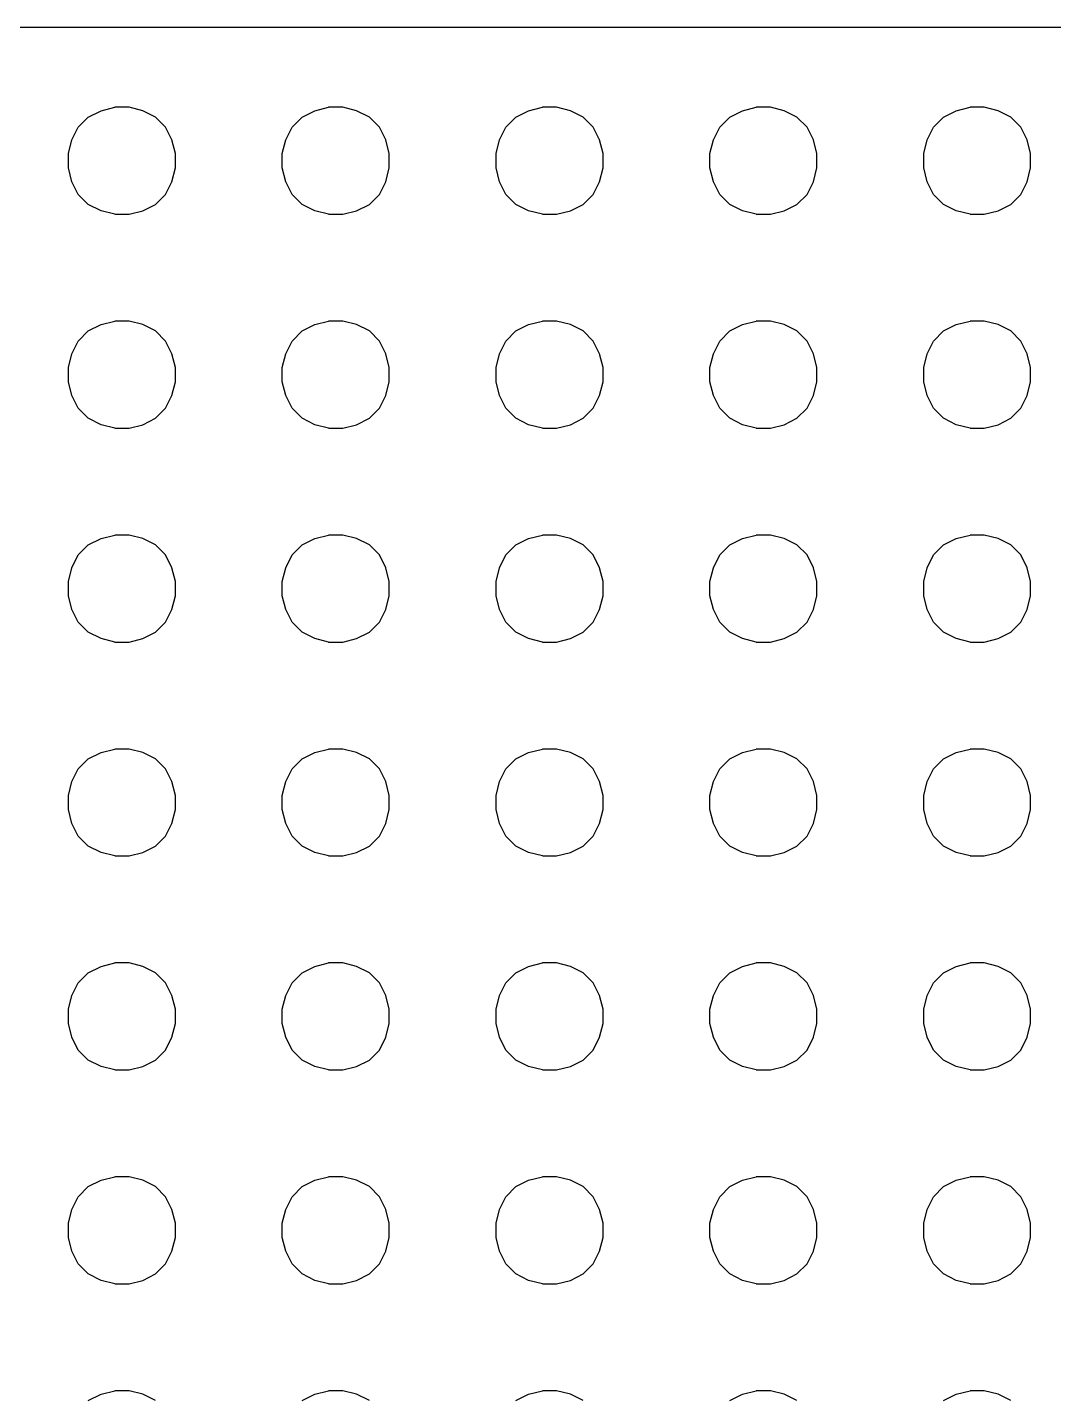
# Model space of a CAD drawing. Header units: inches. Extents: x -1316 to 22433, y -200 to 8737.
# Drawn here: x 152.714 to 154.152, y 598.274 to 600.198 of the extents above; entities that cross this region are included whole.
import ezdxf

# ---------------------------------------------------------------- set-up
doc = ezdxf.new("R2010")
doc.units = ezdxf.units.IN
doc.header["$LTSCALE"] = 10
doc.header["$MEASUREMENT"] = 0
doc.layers.get('0').update_dxf_attribs({"linetype": 'CONTINUOUS'})
for name, color, linetype in [('HATCH', 5, 'CONTINUOUS'), ('S-HDWR', 104, 'CONTINUOUS'), ('S-ROOF', 2, 'CONTINUOUS'), ('WALL', 7, 'CONTINUOUS')]:
    doc.layers.add(name, color=color, linetype=linetype)

# ---------------------------------------------------------------- blocks, each defined once
blk = doc.blocks.new('*X345')
at = {"color": 0}
for p, q in [((312.41, 25.4322), (312.4293, 25.437)), ((312.4492, 25.437), (312.4293, 25.437)), ((312.4685, 25.4322), (312.4492, 25.437)), ((312.7097, 25.4322), (312.729, 25.437)), ((312.7489, 25.437), (312.729, 25.437)), ((312.7683, 25.4322), (312.7489, 25.437)), ((313.0094, 25.4322), (313.0288, 25.437)), ((313.0487, 25.437), (313.0288, 25.437)), ((313.068, 25.4322), (313.0487, 25.437)), ((313.3092, 25.4322), (313.3285, 25.437)), ((313.3484, 25.437), (313.3285, 25.437)), ((313.3677, 25.4322), (313.3484, 25.437)), ((313.6089, 25.4322), (313.6282, 25.437)), ((313.6482, 25.437), (313.6282, 25.437)), ((313.6675, 25.4322), (313.6482, 25.437)), ((312.378, 25.4092), (312.3921, 25.4233)), ((312.3921, 25.4233), (312.41, 25.4322)), ((312.4863, 25.4233), (312.4685, 25.4322)), ((312.5004, 25.4092), (312.4863, 25.4233)), ((312.6778, 25.4092), (312.6919, 25.4233)), ((312.6919, 25.4233), (312.7097, 25.4322)), ((312.7861, 25.4233), (312.7683, 25.4322)), ((312.8002, 25.4092), (312.7861, 25.4233)), ((312.9775, 25.4092), (312.9916, 25.4233)), ((312.9916, 25.4233), (313.0094, 25.4322)), ((313.0858, 25.4233), (313.068, 25.4322)), ((313.0999, 25.4092), (313.0858, 25.4233)), ((313.2773, 25.4092), (313.2914, 25.4233)), ((313.2914, 25.4233), (313.3092, 25.4322)), ((313.3856, 25.4233), (313.3677, 25.4322)), ((313.3997, 25.4092), (313.3856, 25.4233)), ((313.577, 25.4092), (313.5911, 25.4233)), ((313.5911, 25.4233), (313.6089, 25.4322)), ((313.6853, 25.4233), (313.6675, 25.4322)), ((313.6994, 25.4092), (313.6853, 25.4233)), ((312.3691, 25.3914), (312.378, 25.4092)), ((312.5093, 25.3914), (312.5004, 25.4092)), ((312.6689, 25.3914), (312.6778, 25.4092)), ((312.8091, 25.3914), (312.8002, 25.4092)), ((312.9686, 25.3914), (312.9775, 25.4092)), ((313.1088, 25.3914), (313.0999, 25.4092)), ((313.2684, 25.3914), (313.2773, 25.4092)), ((313.4086, 25.3914), (313.3997, 25.4092)), ((313.5681, 25.3914), (313.577, 25.4092)), ((313.7083, 25.3914), (313.6994, 25.4092)), ((312.3643, 25.3721), (312.3691, 25.3914)), ((312.5142, 25.3721), (312.5093, 25.3914)), ((312.664, 25.3721), (312.6689, 25.3914)), ((312.8139, 25.3721), (312.8091, 25.3914)), ((312.9638, 25.3721), (312.9686, 25.3914)), ((313.1137, 25.3721), (313.1088, 25.3914)), ((313.2635, 25.3721), (313.2684, 25.3914)), ((313.4134, 25.3721), (313.4086, 25.3914)), ((313.5633, 25.3721), (313.5681, 25.3914)), ((313.7131, 25.3721), (313.7083, 25.3914)), ((312.3643, 25.3521), (312.3643, 25.3721)), ((312.5142, 25.3521), (312.5142, 25.3721)), ((312.664, 25.3521), (312.664, 25.3721)), ((312.8139, 25.3521), (312.8139, 25.3721)), ((312.9638, 25.3521), (312.9638, 25.3721)), ((313.1137, 25.3521), (313.1137, 25.3721)), ((313.2635, 25.3521), (313.2635, 25.3721)), ((313.4134, 25.3521), (313.4134, 25.3721)), ((313.5633, 25.3521), (313.5633, 25.3721)), ((313.7131, 25.3521), (313.7131, 25.3721)), ((312.3691, 25.3328), (312.3643, 25.3521)), ((312.5093, 25.3328), (312.5142, 25.3521)), ((312.6689, 25.3328), (312.664, 25.3521)), ((312.8091, 25.3328), (312.8139, 25.3521)), ((312.9686, 25.3328), (312.9638, 25.3521)), ((313.1088, 25.3328), (313.1137, 25.3521)), ((313.2684, 25.3328), (313.2635, 25.3521)), ((313.4086, 25.3328), (313.4134, 25.3521)), ((313.5681, 25.3328), (313.5633, 25.3521)), ((313.7083, 25.3328), (313.7131, 25.3521)), ((312.378, 25.315), (312.3691, 25.3328)), ((312.5004, 25.315), (312.5093, 25.3328)), ((312.6778, 25.315), (312.6689, 25.3328)), ((312.8002, 25.315), (312.8091, 25.3328)), ((312.9775, 25.315), (312.9686, 25.3328)), ((313.0999, 25.315), (313.1088, 25.3328)), ((313.2773, 25.315), (313.2684, 25.3328)), ((313.3997, 25.315), (313.4086, 25.3328)), ((313.577, 25.315), (313.5681, 25.3328)), ((313.6994, 25.315), (313.7083, 25.3328)), ((312.3921, 25.3009), (312.378, 25.315)), ((312.4863, 25.3009), (312.5004, 25.315)), ((312.6919, 25.3009), (312.6778, 25.315)), ((312.7861, 25.3009), (312.8002, 25.315)), ((312.9916, 25.3009), (312.9775, 25.315)), ((313.0858, 25.3009), (313.0999, 25.315)), ((313.2914, 25.3009), (313.2773, 25.315)), ((313.3856, 25.3009), (313.3997, 25.315)), ((313.5911, 25.3009), (313.577, 25.315)), ((313.6853, 25.3009), (313.6994, 25.315)), ((312.41, 25.292), (312.3921, 25.3009)), ((312.4293, 25.2872), (312.41, 25.292)), ((312.4293, 25.2872), (312.4492, 25.2872)), ((312.4492, 25.2872), (312.4685, 25.292)), ((312.4685, 25.292), (312.4863, 25.3009)), ((312.7097, 25.292), (312.6919, 25.3009)), ((312.729, 25.2872), (312.7097, 25.292)), ((312.729, 25.2872), (312.7489, 25.2872)), ((312.7489, 25.2872), (312.7683, 25.292)), ((312.7683, 25.292), (312.7861, 25.3009)), ((313.0094, 25.292), (312.9916, 25.3009)), ((313.0288, 25.2872), (313.0094, 25.292)), ((313.0288, 25.2872), (313.0487, 25.2872)), ((313.0487, 25.2872), (313.068, 25.292)), ((313.068, 25.292), (313.0858, 25.3009)), ((313.3092, 25.292), (313.2914, 25.3009)), ((313.3285, 25.2872), (313.3092, 25.292)), ((313.3285, 25.2872), (313.3484, 25.2872)), ((313.3484, 25.2872), (313.3677, 25.292)), ((313.3677, 25.292), (313.3856, 25.3009)), ((313.6089, 25.292), (313.5911, 25.3009)), ((313.6282, 25.2872), (313.6089, 25.292)), ((313.6282, 25.2872), (313.6482, 25.2872)), ((313.6482, 25.2872), (313.6675, 25.292)), ((313.6675, 25.292), (313.6853, 25.3009)), ((312.3921, 25.1236), (312.41, 25.1325)), ((312.41, 25.1325), (312.4293, 25.1373)), ((312.4492, 25.1373), (312.4293, 25.1373)), ((312.4685, 25.1325), (312.4492, 25.1373)), ((312.4863, 25.1236), (312.4685, 25.1325)), ((312.6919, 25.1236), (312.7097, 25.1325)), ((312.7097, 25.1325), (312.729, 25.1373)), ((312.7489, 25.1373), (312.729, 25.1373)), ((312.7683, 25.1325), (312.7489, 25.1373)), ((312.7861, 25.1236), (312.7683, 25.1325)), ((312.9916, 25.1236), (313.0094, 25.1325)), ((313.0094, 25.1325), (313.0288, 25.1373)), ((313.0487, 25.1373), (313.0288, 25.1373)), ((313.068, 25.1325), (313.0487, 25.1373)), ((313.0858, 25.1236), (313.068, 25.1325)), ((313.2914, 25.1236), (313.3092, 25.1325)), ((313.3092, 25.1325), (313.3285, 25.1373)), ((313.3484, 25.1373), (313.3285, 25.1373)), ((313.3677, 25.1325), (313.3484, 25.1373)), ((313.3856, 25.1236), (313.3677, 25.1325)), ((313.5911, 25.1236), (313.6089, 25.1325)), ((313.6089, 25.1325), (313.6282, 25.1373)), ((313.6482, 25.1373), (313.6282, 25.1373)), ((313.6675, 25.1325), (313.6482, 25.1373)), ((313.6853, 25.1236), (313.6675, 25.1325)), ((312.3691, 25.0917), (312.378, 25.1095)), ((312.378, 25.1095), (312.3921, 25.1236)), ((312.5004, 25.1095), (312.4863, 25.1236)), ((312.5093, 25.0917), (312.5004, 25.1095)), ((312.6689, 25.0917), (312.6778, 25.1095)), ((312.6778, 25.1095), (312.6919, 25.1236)), ((312.8002, 25.1095), (312.7861, 25.1236)), ((312.8091, 25.0917), (312.8002, 25.1095)), ((312.9686, 25.0917), (312.9775, 25.1095)), ((312.9775, 25.1095), (312.9916, 25.1236)), ((313.0999, 25.1095), (313.0858, 25.1236)), ((313.1088, 25.0917), (313.0999, 25.1095)), ((313.2684, 25.0917), (313.2773, 25.1095)), ((313.2773, 25.1095), (313.2914, 25.1236)), ((313.3997, 25.1095), (313.3856, 25.1236)), ((313.4086, 25.0917), (313.3997, 25.1095)), ((313.5681, 25.0917), (313.577, 25.1095)), ((313.577, 25.1095), (313.5911, 25.1236)), ((313.6994, 25.1095), (313.6853, 25.1236)), ((313.7083, 25.0917), (313.6994, 25.1095)), ((312.3643, 25.0723), (312.3691, 25.0917)), ((312.5142, 25.0723), (312.5093, 25.0917)), ((312.664, 25.0723), (312.6689, 25.0917)), ((312.8139, 25.0723), (312.8091, 25.0917)), ((312.9638, 25.0723), (312.9686, 25.0917)), ((313.1137, 25.0723), (313.1088, 25.0917)), ((313.2635, 25.0723), (313.2684, 25.0917)), ((313.4134, 25.0723), (313.4086, 25.0917)), ((313.5633, 25.0723), (313.5681, 25.0917)), ((313.7131, 25.0723), (313.7083, 25.0917)), ((312.3643, 25.0524), (312.3643, 25.0723)), ((312.5142, 25.0524), (312.5142, 25.0723)), ((312.664, 25.0524), (312.664, 25.0723)), ((312.8139, 25.0524), (312.8139, 25.0723)), ((312.9638, 25.0524), (312.9638, 25.0723)), ((313.1137, 25.0524), (313.1137, 25.0723)), ((313.2635, 25.0524), (313.2635, 25.0723)), ((313.4134, 25.0524), (313.4134, 25.0723)), ((313.5633, 25.0524), (313.5633, 25.0723)), ((313.7131, 25.0524), (313.7131, 25.0723)), ((312.3691, 25.0331), (312.3643, 25.0524)), ((312.5093, 25.0331), (312.5142, 25.0524)), ((312.6689, 25.0331), (312.664, 25.0524)), ((312.8091, 25.0331), (312.8139, 25.0524)), ((312.9686, 25.0331), (312.9638, 25.0524)), ((313.1088, 25.0331), (313.1137, 25.0524)), ((313.2684, 25.0331), (313.2635, 25.0524)), ((313.4086, 25.0331), (313.4134, 25.0524)), ((313.5681, 25.0331), (313.5633, 25.0524)), ((313.7083, 25.0331), (313.7131, 25.0524)), ((312.378, 25.0153), (312.3691, 25.0331)), ((312.5004, 25.0153), (312.5093, 25.0331)), ((312.6778, 25.0153), (312.6689, 25.0331)), ((312.8002, 25.0153), (312.8091, 25.0331)), ((312.9775, 25.0153), (312.9686, 25.0331)), ((313.0999, 25.0153), (313.1088, 25.0331)), ((313.2773, 25.0153), (313.2684, 25.0331)), ((313.3997, 25.0153), (313.4086, 25.0331)), ((313.577, 25.0153), (313.5681, 25.0331)), ((313.6994, 25.0153), (313.7083, 25.0331)), ((312.3921, 25.0012), (312.378, 25.0153)), ((312.4863, 25.0012), (312.5004, 25.0153)), ((312.6919, 25.0012), (312.6778, 25.0153)), ((312.7861, 25.0012), (312.8002, 25.0153)), ((312.9916, 25.0012), (312.9775, 25.0153)), ((313.0858, 25.0012), (313.0999, 25.0153)), ((313.2914, 25.0012), (313.2773, 25.0153)), ((313.3856, 25.0012), (313.3997, 25.0153)), ((313.5911, 25.0012), (313.577, 25.0153)), ((313.6853, 25.0012), (313.6994, 25.0153)), ((312.41, 24.9923), (312.3921, 25.0012)), ((312.4685, 24.9923), (312.4863, 25.0012)), ((312.7097, 24.9923), (312.6919, 25.0012)), ((312.7683, 24.9923), (312.7861, 25.0012)), ((313.0094, 24.9923), (312.9916, 25.0012)), ((313.068, 24.9923), (313.0858, 25.0012)), ((313.3092, 24.9923), (313.2914, 25.0012)), ((313.3677, 24.9923), (313.3856, 25.0012)), ((313.6089, 24.9923), (313.5911, 25.0012)), ((313.6675, 24.9923), (313.6853, 25.0012)), ((312.4293, 24.9874), (312.41, 24.9923)), ((312.4293, 24.9874), (312.4492, 24.9874)), ((312.4492, 24.9874), (312.4685, 24.9923)), ((312.729, 24.9874), (312.7097, 24.9923)), ((312.729, 24.9874), (312.7489, 24.9874)), ((312.7489, 24.9874), (312.7683, 24.9923)), ((313.0288, 24.9874), (313.0094, 24.9923)), ((313.0288, 24.9874), (313.0487, 24.9874)), ((313.0487, 24.9874), (313.068, 24.9923)), ((313.3285, 24.9874), (313.3092, 24.9923)), ((313.3285, 24.9874), (313.3484, 24.9874)), ((313.3484, 24.9874), (313.3677, 24.9923)), ((313.6282, 24.9874), (313.6089, 24.9923)), ((313.6282, 24.9874), (313.6482, 24.9874)), ((313.6482, 24.9874), (313.6675, 24.9923)), ((312.378, 24.8097), (312.3921, 24.8238)), ((312.3921, 24.8238), (312.41, 24.8327)), ((312.41, 24.8327), (312.4293, 24.8376)), ((312.4492, 24.8376), (312.4293, 24.8376)), ((312.4685, 24.8327), (312.4492, 24.8376)), ((312.4863, 24.8238), (312.4685, 24.8327)), ((312.5004, 24.8097), (312.4863, 24.8238)), ((312.6778, 24.8097), (312.6919, 24.8238)), ((312.6919, 24.8238), (312.7097, 24.8327)), ((312.7097, 24.8327), (312.729, 24.8376)), ((312.7489, 24.8376), (312.729, 24.8376)), ((312.7683, 24.8327), (312.7489, 24.8376)), ((312.7861, 24.8238), (312.7683, 24.8327)), ((312.8002, 24.8097), (312.7861, 24.8238)), ((312.9775, 24.8097), (312.9916, 24.8238)), ((312.9916, 24.8238), (313.0094, 24.8327)), ((313.0094, 24.8327), (313.0288, 24.8376)), ((313.0487, 24.8376), (313.0288, 24.8376)), ((313.068, 24.8327), (313.0487, 24.8376)), ((313.0858, 24.8238), (313.068, 24.8327)), ((313.0999, 24.8097), (313.0858, 24.8238)), ((313.2773, 24.8097), (313.2914, 24.8238)), ((313.2914, 24.8238), (313.3092, 24.8327)), ((313.3092, 24.8327), (313.3285, 24.8376)), ((313.3484, 24.8376), (313.3285, 24.8376)), ((313.3677, 24.8327), (313.3484, 24.8376)), ((313.3856, 24.8238), (313.3677, 24.8327)), ((313.3997, 24.8097), (313.3856, 24.8238)), ((313.577, 24.8097), (313.5911, 24.8238)), ((313.5911, 24.8238), (313.6089, 24.8327)), ((313.6089, 24.8327), (313.6282, 24.8376)), ((313.6482, 24.8376), (313.6282, 24.8376)), ((313.6675, 24.8327), (313.6482, 24.8376)), ((313.6853, 24.8238), (313.6675, 24.8327)), ((313.6994, 24.8097), (313.6853, 24.8238)), ((312.3691, 24.7919), (312.378, 24.8097)), ((312.5093, 24.7919), (312.5004, 24.8097)), ((312.6689, 24.7919), (312.6778, 24.8097)), ((312.8091, 24.7919), (312.8002, 24.8097)), ((312.9686, 24.7919), (312.9775, 24.8097)), ((313.1088, 24.7919), (313.0999, 24.8097)), ((313.2684, 24.7919), (313.2773, 24.8097)), ((313.4086, 24.7919), (313.3997, 24.8097)), ((313.5681, 24.7919), (313.577, 24.8097)), ((313.7083, 24.7919), (313.6994, 24.8097)), ((312.3643, 24.7726), (312.3691, 24.7919)), ((312.5142, 24.7726), (312.5093, 24.7919)), ((312.664, 24.7726), (312.6689, 24.7919)), ((312.8139, 24.7726), (312.8091, 24.7919)), ((312.9638, 24.7726), (312.9686, 24.7919)), ((313.1137, 24.7726), (313.1088, 24.7919)), ((313.2635, 24.7726), (313.2684, 24.7919)), ((313.4134, 24.7726), (313.4086, 24.7919)), ((313.5633, 24.7726), (313.5681, 24.7919)), ((313.7131, 24.7726), (313.7083, 24.7919)), ((312.3643, 24.7527), (312.3643, 24.7726)), ((312.5142, 24.7527), (312.5142, 24.7726)), ((312.664, 24.7527), (312.664, 24.7726)), ((312.8139, 24.7527), (312.8139, 24.7726)), ((312.9638, 24.7527), (312.9638, 24.7726)), ((313.1137, 24.7527), (313.1137, 24.7726)), ((313.2635, 24.7527), (313.2635, 24.7726)), ((313.4134, 24.7527), (313.4134, 24.7726)), ((313.5633, 24.7527), (313.5633, 24.7726)), ((313.7131, 24.7527), (313.7131, 24.7726)), ((312.3691, 24.7333), (312.3643, 24.7527)), ((312.5093, 24.7333), (312.5142, 24.7527)), ((312.6689, 24.7333), (312.664, 24.7527)), ((312.8091, 24.7333), (312.8139, 24.7527)), ((312.9686, 24.7333), (312.9638, 24.7527)), ((313.1088, 24.7333), (313.1137, 24.7527)), ((313.2684, 24.7333), (313.2635, 24.7527)), ((313.4086, 24.7333), (313.4134, 24.7527)), ((313.5681, 24.7333), (313.5633, 24.7527)), ((313.7083, 24.7333), (313.7131, 24.7527)), ((312.378, 24.7155), (312.3691, 24.7333)), ((312.5004, 24.7155), (312.5093, 24.7333)), ((312.6778, 24.7155), (312.6689, 24.7333)), ((312.8002, 24.7155), (312.8091, 24.7333)), ((312.9775, 24.7155), (312.9686, 24.7333)), ((313.0999, 24.7155), (313.1088, 24.7333)), ((313.2773, 24.7155), (313.2684, 24.7333)), ((313.3997, 24.7155), (313.4086, 24.7333)), ((313.577, 24.7155), (313.5681, 24.7333)), ((313.6994, 24.7155), (313.7083, 24.7333)), ((312.3921, 24.7014), (312.378, 24.7155)), ((312.4863, 24.7014), (312.5004, 24.7155)), ((312.6919, 24.7014), (312.6778, 24.7155)), ((312.7861, 24.7014), (312.8002, 24.7155)), ((312.9916, 24.7014), (312.9775, 24.7155)), ((313.0858, 24.7014), (313.0999, 24.7155)), ((313.2914, 24.7014), (313.2773, 24.7155)), ((313.3856, 24.7014), (313.3997, 24.7155)), ((313.5911, 24.7014), (313.577, 24.7155)), ((313.6853, 24.7014), (313.6994, 24.7155)), ((312.41, 24.6925), (312.3921, 24.7014)), ((312.4293, 24.6877), (312.41, 24.6925)), ((312.4293, 24.6877), (312.4492, 24.6877)), ((312.4492, 24.6877), (312.4685, 24.6925)), ((312.4685, 24.6925), (312.4863, 24.7014)), ((312.7097, 24.6925), (312.6919, 24.7014)), ((312.729, 24.6877), (312.7097, 24.6925)), ((312.729, 24.6877), (312.7489, 24.6877)), ((312.7489, 24.6877), (312.7683, 24.6925)), ((312.7683, 24.6925), (312.7861, 24.7014)), ((313.0094, 24.6925), (312.9916, 24.7014)), ((313.0288, 24.6877), (313.0094, 24.6925)), ((313.0288, 24.6877), (313.0487, 24.6877)), ((313.0487, 24.6877), (313.068, 24.6925)), ((313.068, 24.6925), (313.0858, 24.7014)), ((313.3092, 24.6925), (313.2914, 24.7014)), ((313.3285, 24.6877), (313.3092, 24.6925)), ((313.3285, 24.6877), (313.3484, 24.6877)), ((313.3484, 24.6877), (313.3677, 24.6925)), ((313.3677, 24.6925), (313.3856, 24.7014)), ((313.6089, 24.6925), (313.5911, 24.7014)), ((313.6282, 24.6877), (313.6089, 24.6925)), ((313.6282, 24.6877), (313.6482, 24.6877)), ((313.6482, 24.6877), (313.6675, 24.6925)), ((313.6675, 24.6925), (313.6853, 24.7014)), ((312.3921, 24.5241), (312.41, 24.533)), ((312.41, 24.533), (312.4293, 24.5378)), ((312.4492, 24.5378), (312.4293, 24.5378)), ((312.4685, 24.533), (312.4492, 24.5378)), ((312.4863, 24.5241), (312.4685, 24.533)), ((312.6919, 24.5241), (312.7097, 24.533)), ((312.7097, 24.533), (312.729, 24.5378)), ((312.7489, 24.5378), (312.729, 24.5378)), ((312.7683, 24.533), (312.7489, 24.5378)), ((312.7861, 24.5241), (312.7683, 24.533)), ((312.9916, 24.5241), (313.0094, 24.533)), ((313.0094, 24.533), (313.0288, 24.5378)), ((313.0487, 24.5378), (313.0288, 24.5378)), ((313.068, 24.533), (313.0487, 24.5378)), ((313.0858, 24.5241), (313.068, 24.533)), ((313.2914, 24.5241), (313.3092, 24.533)), ((313.3092, 24.533), (313.3285, 24.5378)), ((313.3484, 24.5378), (313.3285, 24.5378)), ((313.3677, 24.533), (313.3484, 24.5378)), ((313.3856, 24.5241), (313.3677, 24.533)), ((313.5911, 24.5241), (313.6089, 24.533)), ((313.6089, 24.533), (313.6282, 24.5378)), ((313.6482, 24.5378), (313.6282, 24.5378)), ((313.6675, 24.533), (313.6482, 24.5378)), ((313.6853, 24.5241), (313.6675, 24.533)), ((312.378, 24.51), (312.3921, 24.5241)), ((312.5004, 24.51), (312.4863, 24.5241)), ((312.6778, 24.51), (312.6919, 24.5241)), ((312.8002, 24.51), (312.7861, 24.5241)), ((312.9775, 24.51), (312.9916, 24.5241)), ((313.0999, 24.51), (313.0858, 24.5241)), ((313.2773, 24.51), (313.2914, 24.5241)), ((313.3997, 24.51), (313.3856, 24.5241)), ((313.577, 24.51), (313.5911, 24.5241)), ((313.6994, 24.51), (313.6853, 24.5241)), ((312.3691, 24.4922), (312.378, 24.51)), ((312.5093, 24.4922), (312.5004, 24.51)), ((312.6689, 24.4922), (312.6778, 24.51)), ((312.8091, 24.4922), (312.8002, 24.51)), ((312.9686, 24.4922), (312.9775, 24.51)), ((313.1088, 24.4922), (313.0999, 24.51)), ((313.2684, 24.4922), (313.2773, 24.51)), ((313.4086, 24.4922), (313.3997, 24.51)), ((313.5681, 24.4922), (313.577, 24.51)), ((313.7083, 24.4922), (313.6994, 24.51)), ((312.3643, 24.4729), (312.3691, 24.4922)), ((312.5142, 24.4729), (312.5093, 24.4922)), ((312.664, 24.4729), (312.6689, 24.4922)), ((312.8139, 24.4729), (312.8091, 24.4922)), ((312.9638, 24.4729), (312.9686, 24.4922)), ((313.1137, 24.4729), (313.1088, 24.4922)), ((313.2635, 24.4729), (313.2684, 24.4922)), ((313.4134, 24.4729), (313.4086, 24.4922)), ((313.5633, 24.4729), (313.5681, 24.4922)), ((313.7131, 24.4729), (313.7083, 24.4922)), ((312.3643, 24.4529), (312.3643, 24.4729)), ((312.5142, 24.4529), (312.5142, 24.4729)), ((312.664, 24.4529), (312.664, 24.4729)), ((312.8139, 24.4529), (312.8139, 24.4729)), ((312.9638, 24.4529), (312.9638, 24.4729)), ((313.1137, 24.4529), (313.1137, 24.4729)), ((313.2635, 24.4529), (313.2635, 24.4729)), ((313.4134, 24.4529), (313.4134, 24.4729)), ((313.5633, 24.4529), (313.5633, 24.4729)), ((313.7131, 24.4529), (313.7131, 24.4729)), ((312.3691, 24.4336), (312.3643, 24.4529)), ((312.5093, 24.4336), (312.5142, 24.4529)), ((312.6689, 24.4336), (312.664, 24.4529)), ((312.8091, 24.4336), (312.8139, 24.4529)), ((312.9686, 24.4336), (312.9638, 24.4529)), ((313.1088, 24.4336), (313.1137, 24.4529)), ((313.2684, 24.4336), (313.2635, 24.4529)), ((313.4086, 24.4336), (313.4134, 24.4529)), ((313.5681, 24.4336), (313.5633, 24.4529)), ((313.7083, 24.4336), (313.7131, 24.4529)), ((312.378, 24.4158), (312.3691, 24.4336)), ((312.5004, 24.4158), (312.5093, 24.4336)), ((312.6778, 24.4158), (312.6689, 24.4336)), ((312.8002, 24.4158), (312.8091, 24.4336)), ((312.9775, 24.4158), (312.9686, 24.4336)), ((313.0999, 24.4158), (313.1088, 24.4336)), ((313.2773, 24.4158), (313.2684, 24.4336)), ((313.3997, 24.4158), (313.4086, 24.4336)), ((313.577, 24.4158), (313.5681, 24.4336)), ((313.6994, 24.4158), (313.7083, 24.4336)), ((312.3921, 24.4017), (312.378, 24.4158)), ((312.41, 24.3928), (312.3921, 24.4017)), ((312.4685, 24.3928), (312.4863, 24.4017)), ((312.4863, 24.4017), (312.5004, 24.4158)), ((312.6919, 24.4017), (312.6778, 24.4158)), ((312.7097, 24.3928), (312.6919, 24.4017)), ((312.7683, 24.3928), (312.7861, 24.4017)), ((312.7861, 24.4017), (312.8002, 24.4158)), ((312.9916, 24.4017), (312.9775, 24.4158)), ((313.0094, 24.3928), (312.9916, 24.4017)), ((313.068, 24.3928), (313.0858, 24.4017)), ((313.0858, 24.4017), (313.0999, 24.4158)), ((313.2914, 24.4017), (313.2773, 24.4158)), ((313.3092, 24.3928), (313.2914, 24.4017)), ((313.3677, 24.3928), (313.3856, 24.4017)), ((313.3856, 24.4017), (313.3997, 24.4158)), ((313.5911, 24.4017), (313.577, 24.4158)), ((313.6089, 24.3928), (313.5911, 24.4017)), ((313.6675, 24.3928), (313.6853, 24.4017)), ((313.6853, 24.4017), (313.6994, 24.4158)), ((312.4293, 24.388), (312.41, 24.3928)), ((312.4293, 24.388), (312.4492, 24.388)), ((312.4492, 24.388), (312.4685, 24.3928)), ((312.729, 24.388), (312.7097, 24.3928)), ((312.729, 24.388), (312.7489, 24.388)), ((312.7489, 24.388), (312.7683, 24.3928)), ((313.0288, 24.388), (313.0094, 24.3928)), ((313.0288, 24.388), (313.0487, 24.388)), ((313.0487, 24.388), (313.068, 24.3928)), ((313.3285, 24.388), (313.3092, 24.3928)), ((313.3285, 24.388), (313.3484, 24.388)), ((313.3484, 24.388), (313.3677, 24.3928)), ((313.6282, 24.388), (313.6089, 24.3928)), ((313.6282, 24.388), (313.6482, 24.388)), ((313.6482, 24.388), (313.6675, 24.3928)), ((312.378, 24.2103), (312.3921, 24.2243)), ((312.3921, 24.2243), (312.41, 24.2333)), ((312.41, 24.2333), (312.4293, 24.2381)), ((312.4492, 24.2381), (312.4293, 24.2381)), ((312.4685, 24.2333), (312.4492, 24.2381)), ((312.4863, 24.2243), (312.4685, 24.2333)), ((312.5004, 24.2103), (312.4863, 24.2243)), ((312.6778, 24.2103), (312.6919, 24.2243)), ((312.6919, 24.2243), (312.7097, 24.2333)), ((312.7097, 24.2333), (312.729, 24.2381)), ((312.7489, 24.2381), (312.729, 24.2381)), ((312.7683, 24.2333), (312.7489, 24.2381)), ((312.7861, 24.2243), (312.7683, 24.2333)), ((312.8002, 24.2103), (312.7861, 24.2243)), ((312.9775, 24.2103), (312.9916, 24.2243)), ((312.9916, 24.2243), (313.0094, 24.2333)), ((313.0094, 24.2333), (313.0288, 24.2381)), ((313.0487, 24.2381), (313.0288, 24.2381)), ((313.068, 24.2333), (313.0487, 24.2381)), ((313.0858, 24.2243), (313.068, 24.2333)), ((313.0999, 24.2103), (313.0858, 24.2243)), ((313.2773, 24.2103), (313.2914, 24.2243)), ((313.2914, 24.2243), (313.3092, 24.2333)), ((313.3092, 24.2333), (313.3285, 24.2381)), ((313.3484, 24.2381), (313.3285, 24.2381)), ((313.3677, 24.2333), (313.3484, 24.2381)), ((313.3856, 24.2243), (313.3677, 24.2333)), ((313.3997, 24.2103), (313.3856, 24.2243)), ((313.577, 24.2103), (313.5911, 24.2243)), ((313.5911, 24.2243), (313.6089, 24.2333)), ((313.6089, 24.2333), (313.6282, 24.2381)), ((313.6482, 24.2381), (313.6282, 24.2381)), ((313.6675, 24.2333), (313.6482, 24.2381)), ((313.6853, 24.2243), (313.6675, 24.2333)), ((313.6994, 24.2103), (313.6853, 24.2243)), ((312.3691, 24.1924), (312.378, 24.2103)), ((312.5093, 24.1924), (312.5004, 24.2103)), ((312.6689, 24.1924), (312.6778, 24.2103)), ((312.8091, 24.1924), (312.8002, 24.2103)), ((312.9686, 24.1924), (312.9775, 24.2103)), ((313.1088, 24.1924), (313.0999, 24.2103)), ((313.2684, 24.1924), (313.2773, 24.2103)), ((313.4086, 24.1924), (313.3997, 24.2103)), ((313.5681, 24.1924), (313.577, 24.2103)), ((313.7083, 24.1924), (313.6994, 24.2103)), ((312.3643, 24.1731), (312.3691, 24.1924)), ((312.5142, 24.1731), (312.5093, 24.1924)), ((312.664, 24.1731), (312.6689, 24.1924)), ((312.8139, 24.1731), (312.8091, 24.1924)), ((312.9638, 24.1731), (312.9686, 24.1924)), ((313.1137, 24.1731), (313.1088, 24.1924)), ((313.2635, 24.1731), (313.2684, 24.1924)), ((313.4134, 24.1731), (313.4086, 24.1924)), ((313.5633, 24.1731), (313.5681, 24.1924)), ((313.7131, 24.1731), (313.7083, 24.1924)), ((312.3643, 24.1532), (312.3643, 24.1731)), ((312.5142, 24.1532), (312.5142, 24.1731)), ((312.664, 24.1532), (312.664, 24.1731)), ((312.8139, 24.1532), (312.8139, 24.1731)), ((312.9638, 24.1532), (312.9638, 24.1731)), ((313.1137, 24.1532), (313.1137, 24.1731)), ((313.2635, 24.1532), (313.2635, 24.1731)), ((313.4134, 24.1532), (313.4134, 24.1731)), ((313.5633, 24.1532), (313.5633, 24.1731)), ((313.7131, 24.1532), (313.7131, 24.1731)), ((312.3691, 24.1339), (312.3643, 24.1532)), ((312.5093, 24.1339), (312.5142, 24.1532)), ((312.6689, 24.1339), (312.664, 24.1532)), ((312.8091, 24.1339), (312.8139, 24.1532)), ((312.9686, 24.1339), (312.9638, 24.1532)), ((313.1088, 24.1339), (313.1137, 24.1532)), ((313.2684, 24.1339), (313.2635, 24.1532)), ((313.4086, 24.1339), (313.4134, 24.1532)), ((313.5681, 24.1339), (313.5633, 24.1532)), ((313.7083, 24.1339), (313.7131, 24.1532)), ((312.378, 24.116), (312.3691, 24.1339)), ((312.5004, 24.116), (312.5093, 24.1339)), ((312.6778, 24.116), (312.6689, 24.1339)), ((312.8002, 24.116), (312.8091, 24.1339)), ((312.9775, 24.116), (312.9686, 24.1339)), ((313.0999, 24.116), (313.1088, 24.1339)), ((313.2773, 24.116), (313.2684, 24.1339)), ((313.3997, 24.116), (313.4086, 24.1339)), ((313.577, 24.116), (313.5681, 24.1339)), ((313.6994, 24.116), (313.7083, 24.1339)), ((312.3921, 24.102), (312.378, 24.116)), ((312.4863, 24.102), (312.5004, 24.116)), ((312.6919, 24.102), (312.6778, 24.116)), ((312.7861, 24.102), (312.8002, 24.116)), ((312.9916, 24.102), (312.9775, 24.116)), ((313.0858, 24.102), (313.0999, 24.116)), ((313.2914, 24.102), (313.2773, 24.116)), ((313.3856, 24.102), (313.3997, 24.116)), ((313.5911, 24.102), (313.577, 24.116)), ((313.6853, 24.102), (313.6994, 24.116)), ((312.41, 24.0931), (312.3921, 24.102)), ((312.4293, 24.0882), (312.41, 24.093)), ((312.4492, 24.0882), (312.4685, 24.093)), ((312.4685, 24.0931), (312.4863, 24.102)), ((312.7097, 24.0931), (312.6919, 24.102)), ((312.729, 24.0882), (312.7097, 24.093)), ((312.7489, 24.0882), (312.7683, 24.093)), ((312.7683, 24.0931), (312.7861, 24.102)), ((313.0094, 24.0931), (312.9916, 24.102)), ((313.0288, 24.0882), (313.0094, 24.093)), ((313.0487, 24.0882), (313.068, 24.093)), ((313.068, 24.0931), (313.0858, 24.102)), ((313.3092, 24.0931), (313.2914, 24.102)), ((313.3285, 24.0882), (313.3092, 24.093)), ((313.3484, 24.0882), (313.3677, 24.093)), ((313.3677, 24.0931), (313.3856, 24.102)), ((313.6089, 24.0931), (313.5911, 24.102)), ((313.6282, 24.0882), (313.6089, 24.093)), ((313.6482, 24.0882), (313.6675, 24.093)), ((313.6675, 24.0931), (313.6853, 24.102)), ((312.4293, 24.0882), (312.4492, 24.0882)), ((312.729, 24.0882), (312.7489, 24.0882)), ((313.0288, 24.0882), (313.0487, 24.0882)), ((313.3285, 24.0882), (313.3484, 24.0882)), ((313.6282, 24.0882), (313.6482, 24.0882)), ((312.41, 23.9335), (312.4293, 23.9383)), ((312.4492, 23.9384), (312.4293, 23.9384)), ((312.4685, 23.9335), (312.4492, 23.9383)), ((312.7097, 23.9335), (312.729, 23.9383)), ((312.7489, 23.9384), (312.729, 23.9384)), ((312.7683, 23.9335), (312.7489, 23.9383)), ((313.0094, 23.9335), (313.0288, 23.9383)), ((313.0487, 23.9384), (313.0288, 23.9384)), ((313.068, 23.9335), (313.0487, 23.9383)), ((313.3092, 23.9335), (313.3285, 23.9383)), ((313.3484, 23.9384), (313.3285, 23.9384)), ((313.3677, 23.9335), (313.3484, 23.9383)), ((313.6089, 23.9335), (313.6282, 23.9383)), ((313.6482, 23.9384), (313.6282, 23.9384)), ((313.6675, 23.9335), (313.6482, 23.9383)), ((312.378, 23.9105), (312.3921, 23.9246)), ((312.3921, 23.9246), (312.41, 23.9335)), ((312.4863, 23.9246), (312.4685, 23.9335)), ((312.5004, 23.9105), (312.4863, 23.9246)), ((312.6778, 23.9105), (312.6919, 23.9246)), ((312.6919, 23.9246), (312.7097, 23.9335)), ((312.7861, 23.9246), (312.7683, 23.9335)), ((312.8002, 23.9105), (312.7861, 23.9246)), ((312.9775, 23.9105), (312.9916, 23.9246)), ((312.9916, 23.9246), (313.0094, 23.9335)), ((313.0858, 23.9246), (313.068, 23.9335)), ((313.0999, 23.9105), (313.0858, 23.9246)), ((313.2773, 23.9105), (313.2914, 23.9246)), ((313.2914, 23.9246), (313.3092, 23.9335)), ((313.3856, 23.9246), (313.3677, 23.9335)), ((313.3997, 23.9105), (313.3856, 23.9246)), ((313.577, 23.9105), (313.5911, 23.9246)), ((313.5911, 23.9246), (313.6089, 23.9335)), ((313.6853, 23.9246), (313.6675, 23.9335)), ((313.6994, 23.9105), (313.6853, 23.9246)), ((312.3691, 23.8927), (312.378, 23.9105)), ((312.5093, 23.8927), (312.5004, 23.9105)), ((312.6689, 23.8927), (312.6778, 23.9105)), ((312.8091, 23.8927), (312.8002, 23.9105)), ((312.9686, 23.8927), (312.9775, 23.9105)), ((313.1088, 23.8927), (313.0999, 23.9105)), ((313.2684, 23.8927), (313.2773, 23.9105)), ((313.4086, 23.8927), (313.3997, 23.9105)), ((313.5681, 23.8927), (313.577, 23.9105)), ((313.7083, 23.8927), (313.6994, 23.9105)), ((312.3643, 23.8734), (312.3691, 23.8927)), ((312.5142, 23.8734), (312.5093, 23.8927)), ((312.664, 23.8734), (312.6689, 23.8927)), ((312.8139, 23.8734), (312.8091, 23.8927)), ((312.9638, 23.8734), (312.9686, 23.8927)), ((313.1137, 23.8734), (313.1088, 23.8927)), ((313.2635, 23.8734), (313.2684, 23.8927)), ((313.4134, 23.8734), (313.4086, 23.8927)), ((313.5633, 23.8734), (313.5681, 23.8927)), ((313.7131, 23.8734), (313.7083, 23.8927)), ((312.3643, 23.8535), (312.3643, 23.8734)), ((312.5142, 23.8535), (312.5142, 23.8734)), ((312.664, 23.8535), (312.664, 23.8734)), ((312.8139, 23.8535), (312.8139, 23.8734)), ((312.9638, 23.8535), (312.9638, 23.8734)), ((313.1137, 23.8535), (313.1137, 23.8734)), ((313.2635, 23.8535), (313.2635, 23.8734)), ((313.4134, 23.8535), (313.4134, 23.8734)), ((313.5633, 23.8535), (313.5633, 23.8734)), ((313.7131, 23.8535), (313.7131, 23.8734)), ((312.3691, 23.8341), (312.3643, 23.8535)), ((312.5093, 23.8341), (312.5142, 23.8535)), ((312.6689, 23.8341), (312.664, 23.8535)), ((312.8091, 23.8341), (312.8139, 23.8535)), ((312.9686, 23.8341), (312.9638, 23.8535)), ((313.1088, 23.8341), (313.1137, 23.8535)), ((313.2684, 23.8341), (313.2635, 23.8535)), ((313.4086, 23.8341), (313.4134, 23.8535)), ((313.5681, 23.8341), (313.5633, 23.8535)), ((313.7083, 23.8341), (313.7131, 23.8535)), ((312.378, 23.8163), (312.3691, 23.8341)), ((312.5004, 23.8163), (312.5093, 23.8341)), ((312.6778, 23.8163), (312.6689, 23.8341)), ((312.8002, 23.8163), (312.8091, 23.8341)), ((312.9775, 23.8163), (312.9686, 23.8341)), ((313.0999, 23.8163), (313.1088, 23.8341)), ((313.2773, 23.8163), (313.2684, 23.8341)), ((313.3997, 23.8163), (313.4086, 23.8341)), ((313.577, 23.8163), (313.5681, 23.8341)), ((313.6994, 23.8163), (313.7083, 23.8341)), ((312.3921, 23.8022), (312.378, 23.8163)), ((312.41, 23.7933), (312.3921, 23.8022)), ((312.4685, 23.7933), (312.4863, 23.8022)), ((312.4863, 23.8022), (312.5004, 23.8163)), ((312.6919, 23.8022), (312.6778, 23.8163)), ((312.7097, 23.7933), (312.6919, 23.8022)), ((312.7683, 23.7933), (312.7861, 23.8022)), ((312.7861, 23.8022), (312.8002, 23.8163)), ((312.9916, 23.8022), (312.9775, 23.8163)), ((313.0094, 23.7933), (312.9916, 23.8022)), ((313.068, 23.7933), (313.0858, 23.8022)), ((313.0858, 23.8022), (313.0999, 23.8163)), ((313.2914, 23.8022), (313.2773, 23.8163)), ((313.3092, 23.7933), (313.2914, 23.8022)), ((313.3677, 23.7933), (313.3856, 23.8022)), ((313.3856, 23.8022), (313.3997, 23.8163)), ((313.5911, 23.8022), (313.577, 23.8163)), ((313.6089, 23.7933), (313.5911, 23.8022)), ((313.6675, 23.7933), (313.6853, 23.8022)), ((313.6853, 23.8022), (313.6994, 23.8163)), ((312.4293, 23.7885), (312.41, 23.7933)), ((312.4293, 23.7885), (312.4492, 23.7885)), ((312.4492, 23.7885), (312.4685, 23.7933)), ((312.729, 23.7885), (312.7097, 23.7933)), ((312.729, 23.7885), (312.7489, 23.7885)), ((312.7489, 23.7885), (312.7683, 23.7933)), ((313.0288, 23.7885), (313.0094, 23.7933)), ((313.0288, 23.7885), (313.0487, 23.7885)), ((313.0487, 23.7885), (313.068, 23.7933)), ((313.3285, 23.7885), (313.3092, 23.7933)), ((313.3285, 23.7885), (313.3484, 23.7885)), ((313.3484, 23.7885), (313.3677, 23.7933)), ((313.6282, 23.7885), (313.6089, 23.7933)), ((313.6282, 23.7885), (313.6482, 23.7885)), ((313.6482, 23.7885), (313.6675, 23.7933)), ((312.3921, 23.6249), (312.41, 23.6338)), ((312.41, 23.6338), (312.4293, 23.6386)), ((312.4492, 23.6386), (312.4293, 23.6386)), ((312.4685, 23.6338), (312.4492, 23.6386)), ((312.4863, 23.6249), (312.4685, 23.6338)), ((312.6919, 23.6249), (312.7097, 23.6338)), ((312.7097, 23.6338), (312.729, 23.6386)), ((312.7489, 23.6386), (312.729, 23.6386)), ((312.7683, 23.6338), (312.7489, 23.6386)), ((312.7861, 23.6249), (312.7683, 23.6338)), ((312.9916, 23.6249), (313.0094, 23.6338)), ((313.0094, 23.6338), (313.0288, 23.6386)), ((313.0487, 23.6386), (313.0288, 23.6386)), ((313.068, 23.6338), (313.0487, 23.6386)), ((313.0858, 23.6249), (313.068, 23.6338)), ((313.2914, 23.6249), (313.3092, 23.6338)), ((313.3092, 23.6338), (313.3285, 23.6386)), ((313.3484, 23.6386), (313.3285, 23.6386)), ((313.3677, 23.6338), (313.3484, 23.6386)), ((313.3856, 23.6249), (313.3677, 23.6338)), ((313.5911, 23.6249), (313.6089, 23.6338)), ((313.6089, 23.6338), (313.6282, 23.6386)), ((313.6482, 23.6386), (313.6282, 23.6386)), ((313.6675, 23.6338), (313.6482, 23.6386)), ((313.6853, 23.6249), (313.6675, 23.6338))]:
    blk.add_line(p, q, dxfattribs=at)
blk = doc.blocks.new('3X6NP')
at = {"layer": 'WALL'}
blk.add_line((6, 3), (0, 3), dxfattribs=at)
at = {"layer": 'HATCH'}
blk.add_blockref('*X345', (-310.8154, -22.5489), dxfattribs=at)
blk = doc.blocks.new('EH CRLSP')
at = {"layer": 'S-HDWR'}
blk.add_blockref('3X6NP', (-99.0246, -50.2674), dxfattribs=at)
blk = doc.blocks.new('*U666')
blk.add_blockref('EH CRLSP', (-30.6094, 110.7852))

msp = doc.modelspace()

# ---------------------------------------------------------------- block references
at = {"layer": 'S-ROOF'}
msp.add_blockref('*U666', (280.85632, 536.68049), dxfattribs=at)

doc.saveas('drawing.dxf')
